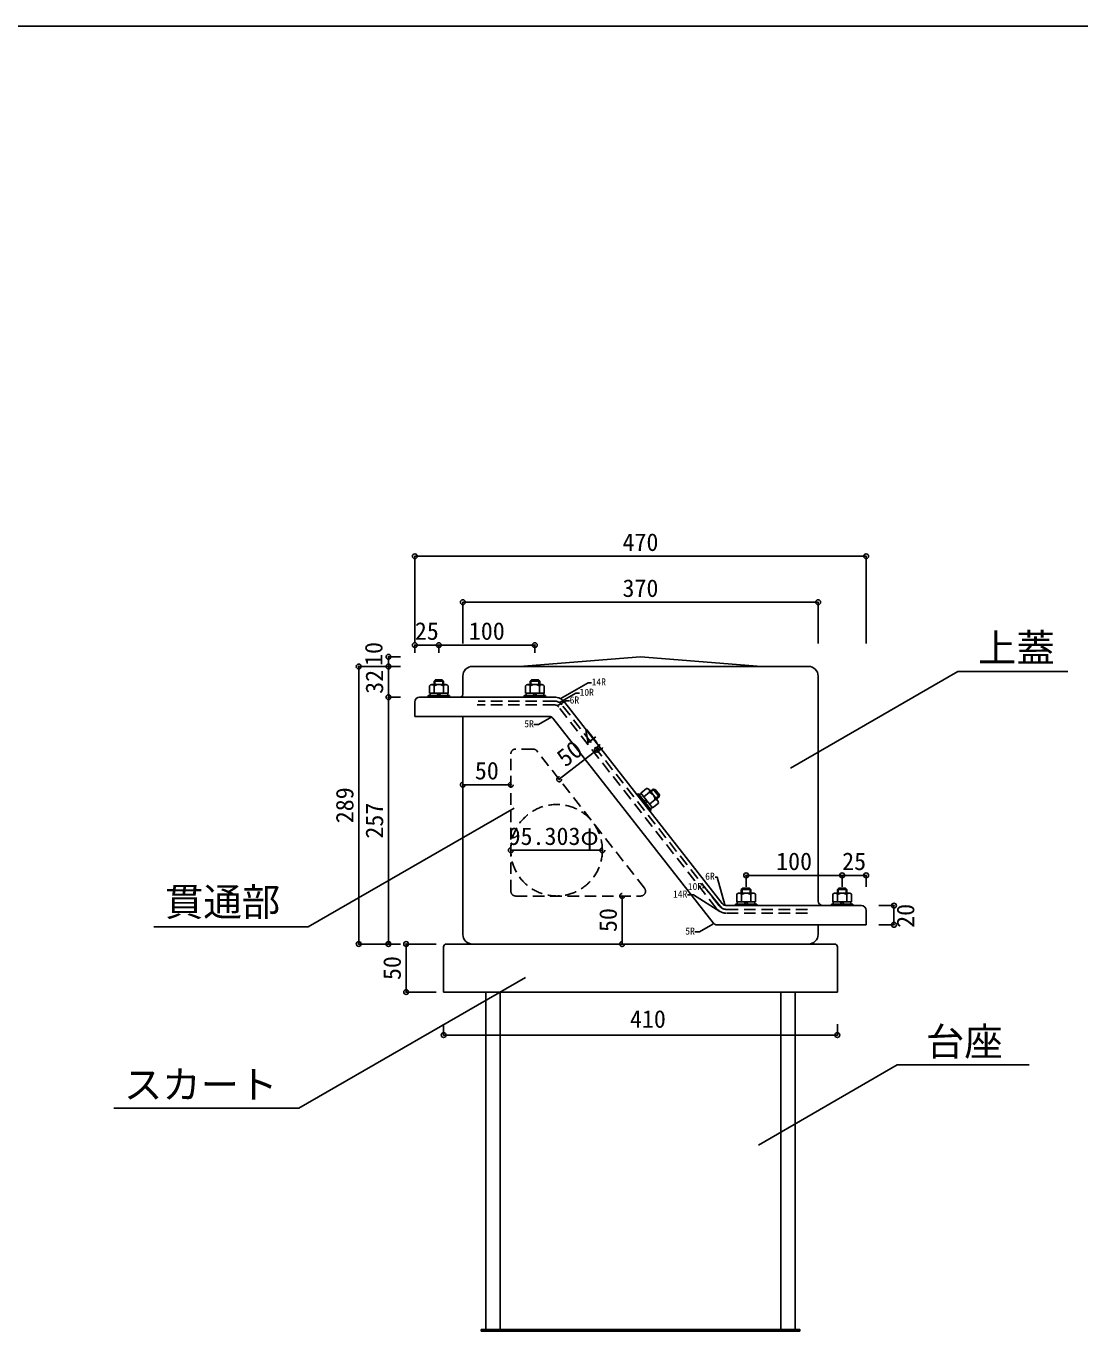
# Model space of a CAD drawing. Units: millimetres at full size, sheet at 1:10; some dimension numbers follow another scale. Extents: x -10475 to 9199, y -10092 to 10143.
# Drawn here: x -4914 to -3817, y 3935 to 5304 of the extents above; entities that cross this region are included whole.
import ezdxf
from ezdxf.enums import TextEntityAlignment as Align

# ---------------------------------------------------------------- set-up
doc = ezdxf.new("R2010")
doc.units = ezdxf.units.MM
doc.header["$LTSCALE"] = 10
doc.header["$PDMODE"] = 32
doc.header["$PDSIZE"] = 5
doc.linetypes.add('DASHED1', pattern=[1.8, 1.2, -0.6])
for name, color, linetype in [('0-0_FRP', 7, 'Continuous'), ('0-1_SUS', 7, 'Continuous'), ('0-3_開口寸法', 2, 'DASHED1'), ('0-8_FRP寸法', 3, 'Continuous'), ('0-F_図面枠', 7, 'Continuous'), ('3-8', 4, 'Continuous')]:
    doc.layers.add(name, color=color, linetype=linetype)
doc.styles.add('ＭＳ ゴシック', font='')
doc.styles.get('ＭＳ ゴシック').set_extended_font_data('MS Gothic')

msp = doc.modelspace()

# ---------------------------------------------------------------- linework, layer by layer
at = {"layer": '0-0_FRP', "color": 4}
for p, q in [((-4459.86, 4608.53), (-4459.86, 4627.53)), ((-4449.86, 4637.53), (-4194.86, 4637.53)), ((-4099.86, 4637.53), (-4194.86, 4637.53)), ((-4089.86, 4400.53), (-4089.86, 4627.53)), ((-4480.66, 4618.63), (-4480.66, 4623.04)), ((-4380.66, 4618.63), (-4380.66, 4623.04)), ((-4509.86, 4600.53), (-4509.86, 4585.53)), ((-4504.86, 4605.53), (-4484.86, 4605.53)), ((-4364.73, 4605.53), (-4484.86, 4605.53)), ((-4189.72, 4390.83), (-4353.71, 4600.17)), ((-4509.86, 4585.53), (-4505.86, 4585.53)), ((-4370.09, 4585.53), (-4505.86, 4585.53)), ((-4459.86, 4585.53), (-4459.86, 4400.53)), ((-4199.15, 4370.45), (-4366.15, 4583.62)), ((-4263.99, 4506.88), (-4260.52, 4509.6)), ((-4459.86, 4402.53), (-4459.86, 4358.53)), ((-4160.66, 4401.63), (-4160.66, 4406.04)), ((-4089.86, 4393.53), (-4089.86, 4404.53)), ((-4060.66, 4401.63), (-4060.66, 4406.04)), ((-4184.99, 4388.53), (-4064.86, 4388.53)), ((-4044.86, 4388.53), (-4064.86, 4388.53)), ((-4039.86, 4383.53), (-4039.86, 4368.53)), ((-4195.22, 4368.53), (-4043.86, 4368.53)), ((-4089.86, 4368.53), (-4089.86, 4358.53)), ((-4039.86, 4368.53), (-4043.86, 4368.53)), ((-4479.86, 4345.53), (-4479.86, 4298.53)), ((-4476.86, 4348.53), (-4449.86, 4348.53)), ((-4449.86, 4348.53), (-4422.86, 4348.53)), ((-4410.86, 4348.53), (-4400.86, 4348.53)), ((-4072.86, 4348.53), (-4148.86, 4348.53)), ((-4069.86, 4345.53), (-4069.86, 4298.53)), ((-4069.86, 4298.53), (-4479.86, 4298.53))]:
    msp.add_line(p, q, dxfattribs=at)
at = {"layer": '0-0_FRP', "color": 2}
for p, q in [((-3944.31, 4632.14), (-4118.51, 4531.57)), ((-3944.31, 4632.14), (-3829.73, 4632.14)), ((-4620.84, 4366.41), (-4406.5, 4490.16)), ((-4781.75, 4366.41), (-4620.84, 4366.41)), ((-4630.59, 4177.47), (-4394.58, 4313.73)), ((-4823.19, 4177.47), (-4630.59, 4177.47))]:
    msp.add_line(p, q, dxfattribs=at)
at = {"layer": '0-0_FRP'}
for p, q in [((-4494.68, 4609.63), (-4494.68, 4617.22)), ((-4477.5, 4618.63), (-4492.22, 4618.63)), ((-4489.86, 4622.24), (-4479.86, 4622.24)), ((-4489.86, 4622.24), (-4489.86, 4618.63)), ((-4489.77, 4609.63), (-4489.77, 4617.22)), ((-4479.86, 4622.24), (-4481.36, 4623.74)), ((-4479.95, 4609.63), (-4479.95, 4617.22)), ((-4479.86, 4618.63), (-4479.86, 4622.24)), ((-4475.05, 4609.63), (-4475.05, 4617.22)), ((-4394.68, 4609.63), (-4394.68, 4617.22)), ((-4377.5, 4618.63), (-4392.22, 4618.63)), ((-4389.86, 4622.24), (-4379.86, 4622.24)), ((-4389.86, 4622.24), (-4389.86, 4618.63)), ((-4389.77, 4609.63), (-4389.77, 4617.22)), ((-4379.86, 4622.24), (-4381.36, 4623.74)), ((-4379.95, 4609.63), (-4379.95, 4617.22)), ((-4379.86, 4618.63), (-4379.86, 4622.24)), ((-4375.05, 4609.63), (-4375.05, 4617.22)), ((-4495.86, 4607.13), (-4495.86, 4605.53)), ((-4475.86, 4607.13), (-4495.86, 4607.13)), ((-4475.05, 4609.63), (-4494.68, 4609.63)), ((-4494.06, 4607.13), (-4494.06, 4609.63)), ((-4485.1, 4609.63), (-4493.8, 4609.63)), ((-4486.24, 4607.13), (-4493.8, 4607.13)), ((-4486.51, 4609.63), (-4485.37, 4607.13)), ((-4483.22, 4607.13), (-4484.36, 4609.63)), ((-4473.86, 4607.13), (-4484.09, 4607.13)), ((-4475.4, 4609.63), (-4482.95, 4609.63)), ((-4475.66, 4609.63), (-4475.66, 4607.13)), ((-4473.86, 4607.13), (-4473.86, 4605.53)), ((-4395.86, 4607.13), (-4395.86, 4605.53)), ((-4375.86, 4607.13), (-4395.86, 4607.13)), ((-4375.05, 4609.63), (-4394.68, 4609.63)), ((-4394.06, 4607.13), (-4394.06, 4609.63)), ((-4385.1, 4609.63), (-4393.8, 4609.63)), ((-4386.24, 4607.13), (-4393.8, 4607.13)), ((-4386.51, 4609.63), (-4385.37, 4607.13)), ((-4383.22, 4607.13), (-4384.36, 4609.63)), ((-4373.86, 4607.13), (-4384.09, 4607.13)), ((-4375.4, 4609.63), (-4382.95, 4609.63)), ((-4375.66, 4609.63), (-4375.66, 4607.13)), ((-4373.86, 4607.13), (-4373.86, 4605.53)), ((-4277.24, 4505.14), (-4278.5, 4504.16)), ((-4277.24, 4505.14), (-4263.67, 4487.83)), ((-4274.16, 4505.27), (-4276.13, 4503.73)), ((-4274.54, 4505.75), (-4268.57, 4510.43)), ((-4274.54, 4505.75), (-4262.43, 4490.3)), ((-4271.51, 4501.89), (-4265.54, 4506.57)), ((-4265.94, 4509.37), (-4256.86, 4497.78)), ((-4264.48, 4507.51), (-4261.65, 4509.74)), ((-4255.48, 4501.86), (-4261.65, 4509.74)), ((-4261.65, 4509.74), (-4259.54, 4509.48)), ((-4271.47, 4497.78), (-4268.8, 4498.42)), ((-4267.47, 4496.73), (-4270.14, 4496.09)), ((-4265.46, 4494.16), (-4259.49, 4498.84)), ((-4264.78, 4489.24), (-4262.81, 4490.78)), ((-4262.43, 4490.3), (-4256.46, 4494.98)), ((-4255.48, 4501.86), (-4258.32, 4499.64)), ((-4263.67, 4487.83), (-4264.93, 4486.84)), ((-4174.68, 4392.63), (-4174.68, 4400.22)), ((-4157.5, 4401.63), (-4172.22, 4401.63)), ((-4169.86, 4405.24), (-4159.86, 4405.24)), ((-4169.86, 4405.24), (-4169.86, 4401.63)), ((-4169.77, 4392.63), (-4169.77, 4400.22)), ((-4159.86, 4405.24), (-4161.36, 4406.74)), ((-4159.95, 4392.63), (-4159.95, 4400.22)), ((-4159.86, 4401.63), (-4159.86, 4405.24)), ((-4155.05, 4392.63), (-4155.05, 4400.22)), ((-4074.68, 4392.63), (-4074.68, 4400.22)), ((-4057.5, 4401.63), (-4072.22, 4401.63)), ((-4069.86, 4405.24), (-4059.86, 4405.24)), ((-4069.86, 4405.24), (-4069.86, 4401.63)), ((-4069.77, 4392.63), (-4069.77, 4400.22)), ((-4059.86, 4405.24), (-4061.36, 4406.74)), ((-4059.95, 4392.63), (-4059.95, 4400.22)), ((-4059.86, 4401.63), (-4059.86, 4405.24)), ((-4055.05, 4392.63), (-4055.05, 4400.22)), ((-4175.86, 4390.13), (-4175.86, 4388.53)), ((-4155.86, 4390.13), (-4175.86, 4390.13)), ((-4155.05, 4392.63), (-4174.68, 4392.63)), ((-4174.06, 4390.13), (-4174.06, 4392.63)), ((-4165.1, 4392.63), (-4173.8, 4392.63)), ((-4166.24, 4390.13), (-4173.8, 4390.13)), ((-4166.51, 4392.63), (-4165.37, 4390.13)), ((-4163.22, 4390.13), (-4164.36, 4392.63)), ((-4153.86, 4390.13), (-4164.09, 4390.13)), ((-4155.4, 4392.63), (-4162.95, 4392.63)), ((-4155.66, 4392.63), (-4155.66, 4390.13)), ((-4153.86, 4390.13), (-4153.86, 4388.53)), ((-4075.86, 4390.13), (-4075.86, 4388.53)), ((-4055.86, 4390.13), (-4075.86, 4390.13)), ((-4055.05, 4392.63), (-4074.68, 4392.63)), ((-4074.06, 4390.13), (-4074.06, 4392.63)), ((-4065.1, 4392.63), (-4073.8, 4392.63)), ((-4066.24, 4390.13), (-4073.8, 4390.13)), ((-4066.51, 4392.63), (-4065.37, 4390.13)), ((-4063.22, 4390.13), (-4064.36, 4392.63)), ((-4053.86, 4390.13), (-4064.09, 4390.13)), ((-4055.4, 4392.63), (-4062.95, 4392.63)), ((-4055.66, 4392.63), (-4055.66, 4390.13)), ((-4053.86, 4390.13), (-4053.86, 4388.53))]:
    msp.add_line(p, q, dxfattribs=at)
at = {"layer": '0-0_FRP', "linetype": 'DASHED1'}
for p, q in [((-4364.73, 4601.53), (-4443.85, 4601.53)), ((-4364.73, 4597.53), (-4444.85, 4597.53)), ((-4196.01, 4385.9), (-4360.01, 4595.23)), ((-4192.86, 4388.36), (-4356.86, 4597.7)), ((-4184.99, 4384.53), (-4100.17, 4384.53)), ((-4184.99, 4380.53), (-4100.17, 4380.53))]:
    msp.add_line(p, q, dxfattribs=at)
at = {"layer": '0-0_FRP', "color": 4}
for points in [[(-4400.86, 4637.53), (-4274.86, 4647.53), (-4148.86, 4637.53)], [(-4489.06, 4623.04), (-4489.06, 4620.4), (-4489.06, 4618.63)], [(-4389.06, 4623.04), (-4389.06, 4620.4), (-4389.06, 4618.63)], [(-4255.34, 4502.99), (-4257.42, 4501.36), (-4258.81, 4500.27)], [(-4169.06, 4406.04), (-4169.06, 4403.4), (-4169.06, 4401.63)], [(-4069.06, 4406.04), (-4069.06, 4403.4), (-4069.06, 4401.63)], [(-4469.86, 4348.53), (-4400.86, 4348.53), (-4148.86, 4348.53)]]:
    msp.add_lwpolyline(points, dxfattribs=at)
at = {"layer": '0-0_FRP'}
for points in [[(-4481.36, 4623.74), (-4488.36, 4623.74), (-4489.86, 4622.24)], [(-4381.36, 4623.74), (-4388.36, 4623.74), (-4389.86, 4622.24)], [(-4259.54, 4509.48), (-4255.22, 4503.97), (-4255.48, 4501.86)], [(-4161.36, 4406.74), (-4168.36, 4406.74), (-4169.86, 4405.24)], [(-4061.36, 4406.74), (-4068.36, 4406.74), (-4069.86, 4405.24)]]:
    msp.add_lwpolyline(points, dxfattribs=at)
at = {"layer": '0-0_FRP', "color": 4}
for centre, radius, start, end in [((-4449.86, 4627.53), 10, 90, 180), ((-4099.86, 4627.53), 10, 0, 90), ((-4504.86, 4600.53), 5, 90, 180), ((-4462.86, 4608.53), 3, 270, 0), ((-4364.73, 4591.53), 14, 38.07551, 90), ((-4370.09, 4580.53), 5, 38.07551, 90), ((-4084.86, 4393.53), 5, 180, 270), ((-4184.99, 4394.53), 6, 218.07551, 270), ((-4044.86, 4383.53), 5, 0, 90), ((-4195.22, 4373.53), 5, 218.07551, 270), ((-4449.86, 4358.53), 10, 180, 270), ((-4099.86, 4358.53), 10, 270, 0), ((-4476.86, 4345.53), 3, 90, 180), ((-4072.86, 4345.53), 3, 0, 90)]:
    msp.add_arc(centre, radius, start, end, dxfattribs=at)
at = {"layer": '0-0_FRP'}
for centre, radius, start, end in [((-4492.22, 4615.8), 2.83, 29.99985, 149.99985), ((-4484.86, 4609.42), 9.21, 57.79585, 122.2043), ((-4477.5, 4615.8), 2.83, 29.99985, 149.99985), ((-4392.22, 4615.8), 2.83, 29.99985, 149.99985), ((-4384.86, 4609.42), 9.21, 57.79585, 122.2043), ((-4377.5, 4615.8), 2.83, 29.99985, 149.99985), ((-4268.17, 4507.62), 2.83, 338.07566, 98.07566), ((-4268.65, 4497.9), 9.21, 5.8712, 70.27966), ((-4259.09, 4496.04), 2.83, 338.07566, 98.07566), ((-4172.22, 4398.8), 2.83, 29.99985, 149.99985), ((-4164.86, 4392.42), 9.21, 57.79585, 122.2043), ((-4157.5, 4398.8), 2.83, 29.99985, 149.99985), ((-4072.22, 4398.8), 2.83, 29.99985, 149.99985), ((-4064.86, 4392.42), 9.21, 57.79585, 122.2043), ((-4057.5, 4398.8), 2.83, 29.99985, 149.99985)]:
    msp.add_arc(centre, radius, start, end, dxfattribs=at)
at = {"layer": '0-0_FRP', "linetype": 'DASHED1'}
for centre, radius, start, end in [((-4364.73, 4591.53), 10, 38.07551, 90), ((-4364.73, 4591.53), 6, 38.07551, 90), ((-4184.99, 4394.53), 14, 218.07551, 270), ((-4184.99, 4394.53), 10, 218.07551, 270)]:
    msp.add_arc(centre, radius, start, end, dxfattribs=at)
at = {"layer": '0-1_SUS'}
for p, q in [((-4435.86, 4298.53), (-4435.86, 3947.03)), ((-4420.86, 4298.53), (-4420.86, 3947.03)), ((-4128.86, 4298.53), (-4128.86, 3947.03)), ((-4113.86, 4298.53), (-4113.86, 3947.03)), ((-4440.86, 3947.03), (-4440.86, 3945.53)), ((-4440.86, 3945.53), (-4108.86, 3945.53))]:
    msp.add_line(p, q, dxfattribs=at)
at = {"layer": '0-1_SUS', "color": 2}
for q in [(-4152, 4139.26), (-3869.96, 4222.57)]:
    msp.add_line((-4007.7, 4222.57), q, dxfattribs=at)
at = {"layer": '0-1_SUS'}
msp.add_lwpolyline([(-4440.86, 3947.03), (-4108.86, 3947.03), (-4108.86, 3945.53)], dxfattribs=at)
at = {"layer": '0-3_開口寸法'}
for p, q in [((-4409.86, 4403.53), (-4409.86, 4546.53)), ((-4386.64, 4551.53), (-4404.86, 4551.53)), ((-4270.68, 4406.62), (-4382.71, 4549.62)), ((-4404.86, 4398.53), (-4274.61, 4398.53))]:
    msp.add_line(p, q, dxfattribs=at)
at = {"layer": '0-3_開口寸法', "color": 4, "linetype": 'Continuous'}
for p, q in [((-4359.53, 4520.03), (-4317.02, 4553.33)), ((-4459.86, 4514.41), (-4409.86, 4514.41)), ((-4314.56, 4446.18), (-4409.86, 4446.18)), ((-4294, 4348.53), (-4294, 4398.53))]:
    msp.add_line(p, q, dxfattribs=at)
at = {"layer": '0-3_開口寸法'}
msp.add_circle((-4362.21, 4446.18), 47.65, dxfattribs=at)
for centre, start, end in [((-4404.86, 4546.53), 90, 180), ((-4386.64, 4546.53), 38.07551, 90), ((-4404.86, 4403.53), 180, 270), ((-4274.61, 4403.53), 270, 38.07551)]:
    msp.add_arc(centre, 5, start, end, dxfattribs=at)
at = {"layer": '0-3_開口寸法', "color": 6}
for p in [(-4320.17, 4550.87), (-4317.02, 4553.33), (-4459.86, 4514.41), (-4409.86, 4514.41), (-4359.53, 4520.03), (-4409.86, 4446.18), (-4314.56, 4446.18), (-4294, 4398.53), (-4294, 4348.53)]:
    msp.add_point(p, dxfattribs=at)
at = {"layer": '0-8_FRP寸法', "color": 4}
for p, q in [((-4509.86, 4752.3), (-4039.86, 4752.3)), ((-4459.86, 4704.44), (-4089.86, 4704.44)), ((-4509.86, 4659.78), (-4484.86, 4659.78)), ((-4484.86, 4659.78), (-4384.86, 4659.78)), ((-4537.37, 4637.53), (-4537.37, 4647.53)), ((-4358.63, 4603.69), (-4329.35, 4620.6)), ((-4329.35, 4620.6), (-4325.77, 4620.6)), ((-4361.57, 4596.59), (-4352.6, 4601.77)), ((-4359.37, 4599.86), (-4342.12, 4609.81)), ((-4352.6, 4601.77), (-4348.68, 4601.77)), ((-4342.12, 4609.81), (-4338.33, 4609.81)), ((-4367.15, 4585.12), (-4381.19, 4577.02)), ((-4381.19, 4577.02), (-4385.87, 4577.02)), ((-4064.86, 4420.03), (-4164.86, 4420.03)), ((-4039.86, 4420.03), (-4064.86, 4420.03)), ((-4010.87, 4368.53), (-4010.87, 4388.53)), ((-4518.96, 4348.53), (-4518.96, 4298.53)), ((-4479.86, 4253.68), (-4069.86, 4253.68)), ((-4479.86, 4253.68), (-4069.86, 4253.68))]:
    msp.add_line(p, q, dxfattribs=at)
at = {"layer": '0-8_FRP寸法'}
for p, q in [((-4509.86, 4752.3), (-4509.86, 4661.28)), ((-4039.86, 4752.3), (-4039.86, 4661.28)), ((-4459.86, 4704.44), (-4459.86, 4661.28)), ((-4089.86, 4704.44), (-4089.86, 4661.28)), ((-4509.86, 4659.78), (-4509.86, 4651.75)), ((-4484.86, 4659.78), (-4484.86, 4651.75)), ((-4384.86, 4659.78), (-4384.86, 4651.75)), ((-4537.37, 4647.53), (-4524.93, 4647.53)), ((-4568.29, 4637.53), (-4538.58, 4637.53)), ((-4568.29, 4637.53), (-4537.37, 4637.53)), ((-4537.37, 4637.53), (-4524.93, 4637.53)), ((-4537.37, 4605.53), (-4524.93, 4605.53)), ((-4537.37, 4605.53), (-4524.93, 4605.53)), ((-4537.37, 4605.53), (-4524.93, 4605.53)), ((-4164.86, 4420.03), (-4164.86, 4408.12)), ((-4064.86, 4420.03), (-4064.86, 4408.12)), ((-4039.86, 4420.03), (-4039.86, 4408.12)), ((-4010.87, 4388.53), (-4026.61, 4388.53)), ((-4010.87, 4368.53), (-4026.61, 4368.53)), ((-4568.29, 4348.53), (-4538.58, 4348.53)), ((-4537.37, 4348.53), (-4524.93, 4348.53)), ((-4518.96, 4348.53), (-4487.53, 4348.53)), ((-4518.96, 4348.53), (-4487.53, 4348.53)), ((-4518.96, 4298.53), (-4487.53, 4298.53)), ((-4479.86, 4253.68), (-4479.86, 4265.19)), ((-4479.86, 4253.68), (-4479.86, 4265.19)), ((-4069.86, 4253.68), (-4069.86, 4265.19)), ((-4069.86, 4253.68), (-4069.86, 4265.19))]:
    msp.add_line(p, q, dxfattribs=at)
at = {"layer": '0-8_FRP寸法', "color": 4}
for points in [[(-4210.43, 4407.3), (-4207.87, 4407.3), (-4190.06, 4385.82)], [(-4197.14, 4418.15), (-4195.18, 4418.15), (-4187.01, 4389.24)], [(-4225.8, 4399.85), (-4219.83, 4399.85), (-4192.38, 4382.41)], [(-4199.5, 4369.26), (-4213.54, 4361.15), (-4218.21, 4361.15)]]:
    msp.add_lwpolyline(points, dxfattribs=at)
at = {"layer": '0-8_FRP寸法'}
msp.add_lwpolyline([(-4568.29, 4348.53), (-4537.37, 4348.53), (-4524.93, 4348.53)], dxfattribs=at)
at = {"layer": '0-8_FRP寸法', "color": 6}
for p in [(-4509.86, 4752.3), (-4039.86, 4752.3), (-4459.86, 4704.44), (-4089.86, 4704.44), (-4509.86, 4659.78), (-4484.86, 4659.78), (-4384.86, 4659.78), (-4568.29, 4637.53), (-4537.37, 4647.53), (-4537.37, 4637.53), (-4537.37, 4605.53), (-4164.86, 4420.03), (-4064.86, 4420.03), (-4039.86, 4420.03), (-4010.87, 4388.53), (-4010.87, 4368.53), (-4568.29, 4348.53), (-4537.37, 4348.53), (-4518.96, 4348.53), (-4518.96, 4298.53), (-4479.86, 4253.68), (-4069.86, 4253.68)]:
    msp.add_point(p, dxfattribs=at)
at = {"layer": '0-F_図面枠'}
msp.add_lwpolyline([(-2011.52, 5304.1), (-6011.52, 5304.1), (-6011.52, 2544.1)], dxfattribs=at)
at = {"layer": '3-8'}
for p, q in [((-4568.29, 4348.53), (-4568.29, 4637.53)), ((-4537.37, 4605.53), (-4537.37, 4637.53)), ((-4537.37, 4605.53), (-4537.37, 4348.53))]:
    msp.add_line(p, q, dxfattribs=at)

# ---------------------------------------------------------------- texts
at = {"layer": '0-0_FRP', "color": 2, "style": 'ＭＳ ゴシック'}
for s, p in [('上蓋', (-3923.43, 4633.39)), ('貫通部', (-4770.05, 4368.95)), ('スカート', (-4812.88, 4178.71))]:
    msp.add_text(s, height=29.33, dxfattribs=at).set_placement(p, align=Align.BOTTOM_LEFT)
at = {"layer": '0-1_SUS', "color": 2, "style": 'ＭＳ ゴシック'}
msp.add_text('台座', height=29.33, dxfattribs=at).set_placement((-3977.65, 4223.41), align=Align.BOTTOM_LEFT)
at = {"layer": '0-3_開口寸法', "color": 3, "style": 'ＭＳ ゴシック'}
for s, rotation, p in [('4', 38.076, (-4323.52, 4548.25)), ('50', 38.076, (-4349.69, 4527.74)), ('50', 90, (-4294, 4361.03))]:
    msp.add_text(s, height=18.33, rotation=rotation, dxfattribs=at).set_placement(p, align=Align.BOTTOM_LEFT)
for s, p in [('50', (-4447.36, 4514.41)), ('95.303φ', (-4412.21, 4446.18))]:
    msp.add_text(s, height=18.33, dxfattribs=at).set_placement(p, align=Align.BOTTOM_LEFT)
at = {"layer": '0-8_FRP寸法', "style": 'ＭＳ ゴシック'}
for s, p in [('470', (-4293.61, 4752.3)), ('370', (-4293.61, 4704.44)), ('25', (-4509.86, 4659.78)), ('100', (-4453.61, 4659.78)), ('100', (-4133.61, 4420.03)), ('25', (-4064.86, 4420.03)), ('410', (-4285.84, 4255.84))]:
    msp.add_text(s, height=18.33, dxfattribs=at).set_placement(p, align=Align.BOTTOM_LEFT)
for s, p in [('10', (-4538.1, 4638.07)), ('32', (-4537.37, 4609.03)), ('289', (-4568.29, 4474.28)), ('257', (-4537.37, 4458.28)), ('20', (-3984.26, 4365.4)), ('50', (-4518.96, 4311.03))]:
    msp.add_text(s, height=18.33, rotation=90, dxfattribs=at).set_placement(p, align=Align.BOTTOM_LEFT)
at = {"layer": '0-8_FRP寸法', "color": 6, "style": 'ＭＳ ゴシック'}
for s, p in [('10R', (-4338.33, 4604.81)), ('14R', (-4325.77, 4615.6)), ('6R', (-4348.68, 4596.77)), ('5R', (-4395.87, 4572.02)), ('6R', (-4207.49, 4413.29)), ('10R', (-4225.63, 4402.53)), ('14R', (-4241.04, 4394.71)), ('5R', (-4228.21, 4356.15))]:
    msp.add_text(s, height=7.331, dxfattribs=at).set_placement(p, align=Align.BOTTOM_LEFT)

doc.saveas('drawing.dxf')
